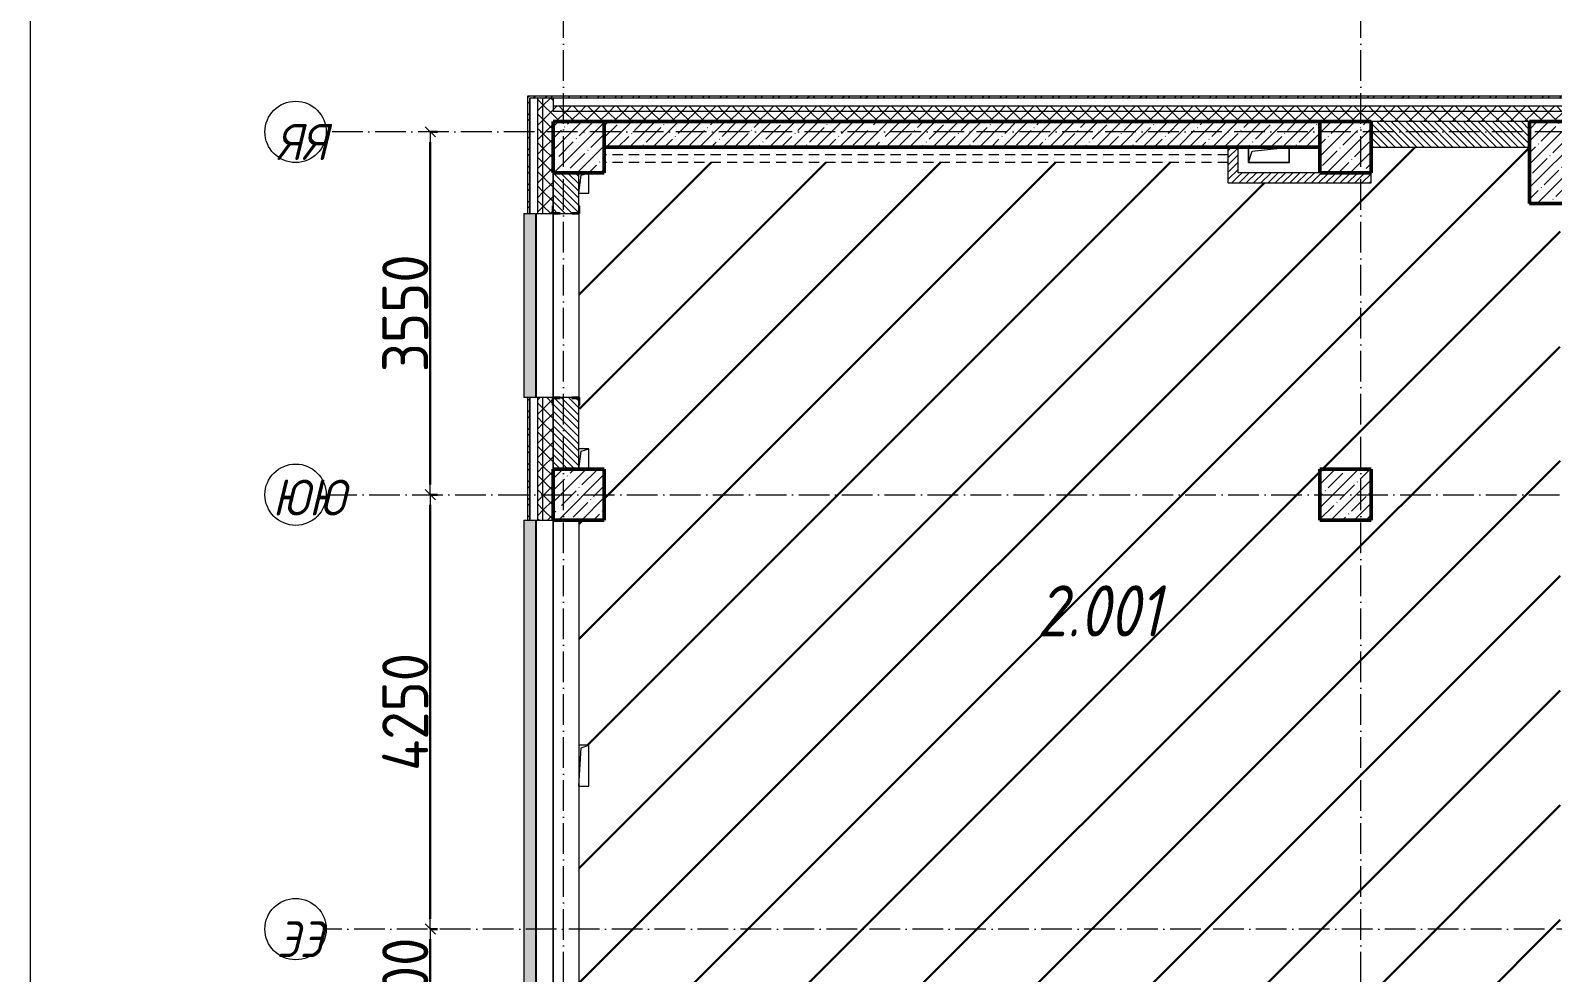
# Model space of a CAD drawing. Header units: millimetres. Extents: x -17017 to 628417, y -109036 to 199237.
# Drawn here: x 35697 to 50585, y 141070 to 150287 of the extents above; entities that cross this region are included whole.
import ezdxf

# ---------------------------------------------------------------- set-up
doc = ezdxf.new("R2010")
doc.units = ezdxf.units.MM
doc.linetypes.add('200_ШТРИХ_ш1п0_6_', pattern=[160, 100, -60])
doc.linetypes.add('50_200_ШТРИХ_1Т_ш5_п1_п1_', pattern=[700, 500, -100, 0, -100])
for name, color, linetype, lineweight in [('3) ЖБ 4м', 3, 'Continuous', 30), ('3.1) ЖБ окна 1.2 м', 102, 'Continuous', 30), ('A-____-____-DIMS', 7, 'Continuous', 9), ('A-DETL-____-OTLN-3', 7, '200_ШТРИХ_ш1п0_6_', 9), ('A-FLOR-____-OTLN', 7, 'Continuous', 9), ('A-GENM-____-MCUT', 7, 'Continuous', 25), ('A-GENM-____-OTLN', 7, 'Continuous', 9), ('A-GENM-____-OTLN-1', 7, 'Continuous', 25), ('A-GLAZ-____-OTLN', 7, 'Continuous', 9), ('A-WALL-____-MCUT', 7, 'Continuous', 13), ('A-WALL-____-MCUT-1', 7, 'Continuous', 9), ('A-WALL-____-MCUT-2', 7, 'Continuous', 50), ('A-WALL-____-OTLN', 7, 'Continuous', 9), ('A-WALL-____-PATT-1', 7, 'Continuous', 9), ('A-WALL-FNSH-MCUT-1', 7, 'Continuous', 9), ('S-COLS-____-MCUT', 7, 'Continuous', 50), ('S-COLS-____-OTLN', 7, 'Continuous', 9), ('S-GRID-____-IDEN', 7, 'Continuous', 9), ('S-GRID-____-OTLN-1', 7, '50_200_ШТРИХ_1Т_ш5_п1_п1_', 9), ('Марки помещений', 7, 'Continuous', 9), ('стяжа', 7, 'Continuous', 30)]:
    doc.layers.add(name, color=color, linetype=linetype, lineweight=lineweight)
doc.layers.add('A-GLAZ-____-OTLN-1', color=7, linetype='Continuous', lineweight=9, true_color=0xc0c0c0)
doc.styles.add('ISOCPEUR_I_2', font='isocpeui.ttf', dxfattribs={"width": 0.85, "height": 2.3})
doc.styles.add('ISOCPEUR_I_9', font='isocpeui.ttf', dxfattribs={"width": 0.9, "height": 250})
doc.styles.add('СПДС', font='isocpeur.ttf', dxfattribs={"width": 0.9})
doc.dimstyles.new('Размера А3', dxfattribs={"dimtxt": 200, "dimasz": 100, "dimexe": 70, "dimexo": 100, "dimgap": 20, "dimtad": 1, "dimdec": 0, "dimrnd": 10, "dimzin": 0, "dimdsep": 46, "dimtxsty": 'СПДС', "dimblk": 'ARROWHEAD_6', "dimcen": 1, "dimclrd": 256, "dimclre": 256, "dimclrt": 256, "dimazin": 0, "dimtfac": 1, "dimtdec": 0, "dimtmove": 2, "dimatfit": 3, "dimfxl": 1, "dimtolj": 1, "dimtzin": 0, "dimarcsym": 0})
pattern_1 = [(45, (43259.71, 63713.66), (-114.04925, 114.04925), []), (45, (43373.76, 63713.66), (-114.04925, 114.04925), [201.612, -40.322, 3.353, -36.97])]
pattern_2 = [(45, (43259.71, 63713.66), (-85.53659, 85.53659), []), (45, (43316.74, 63713.66), (-85.53659, 85.53659), [])]
pattern_3 = [(45, (43259.71, 63713.66), (-35.35534, 35.35534), [])]
pattern_4 = [(45, (43259.71, 63713.66), (-70.71068, 70.71068), []), (135, (43259.71, 63713.66), (-70.71068, -70.71068), [])]
pattern_5 = [(135, (43259.71, 63713.66), (-35.35534, -35.35534), [])]

# ---------------------------------------------------------------- blocks, each defined once
blk = doc.blocks.new('BSC_Колонна _Прямоугольная - 500х500-V27-АР1_План отверстий 2 этажа в осях 1-64_Ю-ЯЯ')
at = {"layer": 'S-COLS-____-OTLN'}
h = blk.add_hatch(dxfattribs=at)
h.set_pattern_fill('FP_36', color=256, style=0, pattern_type=2)
h.set_pattern_definition([(45, (2200, -85431.04), (-114.04925, 114.04925), []), (45, (2314.05, -85431.04), (-114.04925, 114.04925), [201.613, -40.323, 3.353, -36.97])])
h.paths.add_polyline_path([(-250, -250), (250, -250), (250, 250), (-250, 250), (-250, 46)], flags=0)
at = {"layer": 'S-COLS-____-MCUT'}
for p, q in [((250, 250), (-250, 250)), ((-250, 250), (-250, -250)), ((250, -250), (250, 250)), ((-250, -250), (250, -250))]:
    blk.add_line(p, q, dxfattribs=at)
blk = doc.blocks.new('BSC_Колонна _Прямоугольная - 500х500-V52-АР1_План отверстий 2 этажа в осях 1-64_Ю-ЯЯ')
at = {"layer": 'S-COLS-____-OTLN'}
h = blk.add_hatch(dxfattribs=at)
h.set_pattern_fill('FP_62', color=256, style=0, pattern_type=2)
h.set_pattern_definition([(45, (2200, -82031.04), (-114.04925, 114.04925), []), (45, (2314.05, -82031.04), (-114.04925, 114.04925), [201.613, -40.323, 3.353, -36.97])])
h.paths.add_polyline_path([(-250, -250), (250, -250), (250, 250), (-250, 250), (-250, 217)], flags=0)
at = {"layer": 'S-COLS-____-MCUT'}
for p, q in [((250, 250), (-250, 250)), ((-250, 250), (-250, -250)), ((250, -250), (250, 250)), ((-250, -250), (250, -250))]:
    blk.add_line(p, q, dxfattribs=at)
blk = doc.blocks.new('BSC_Колонна _Прямоугольная - 500х500-V56-АР1_План отверстий 2 этажа в осях 1-64_Ю-ЯЯ')
at = {"layer": 'S-COLS-____-OTLN'}
h = blk.add_hatch(dxfattribs=at)
h.set_pattern_fill('FP_67', color=256, style=0, pattern_type=2)
h.set_pattern_definition([(45, (-5300, -82031.04), (-114.04925, 114.04925), []), (45, (-5185.95, -82031.04), (-114.04925, 114.04925), [201.613, -40.323, 3.353, -36.97])])
h.paths.add_polyline_path([(-250, -250), (250, -250), (250, 250), (-250, 250)], flags=0)
at = {"layer": 'S-COLS-____-MCUT'}
for p, q in [((250, 250), (-250, 250)), ((-250, 250), (-250, -250)), ((250, -250), (250, 250)), ((-250, -250), (250, -250))]:
    blk.add_line(p, q, dxfattribs=at)
blk = doc.blocks.new('BSC_Колонна _Прямоугольная - 500х800-V91-АР1_План отверстий 2 этажа в осях 1-64_Ю-ЯЯ')
at = {"layer": 'S-COLS-____-OTLN'}
h = blk.add_hatch(dxfattribs=at)
h.set_pattern_fill('FP_104', color=256, style=0, pattern_type=2)
h.set_pattern_definition([(45, (-7350, -85281.04), (-114.04925, 114.04925), []), (45, (-7235.95, -85281.04), (-114.04925, 114.04925), [201.613, -40.323, 3.353, -36.97])])
h.paths.add_polyline_path([(-250, -400), (250, -400), (250, 400), (-250, 400)], flags=0)
at = {"layer": 'S-COLS-____-MCUT'}
for p, q in [((250, 400), (-250, 400)), ((-250, 400), (-250, -400)), ((250, -400), (250, 400)), ((-250, -400), (250, -400))]:
    blk.add_line(p, q, dxfattribs=at)
blk = doc.blocks.new('Фахверк_СКБ_Уголок - 250_2700-27497298-АР1_План отверстий 2 этажа в осях 1-64_Ю-ЯЯ')
at = {"layer": 'A-GENM-____-MCUT'}
for p, q in [((200, 181), (125, 181)), ((125, 181), (125, 106)), ((131, 106), (131, 175)), ((131, 175), (200, 175)), ((200, 175), (200, 181)), ((125, 106), (131, 106)), ((131, -6), (125, -6)), ((125, -6), (125, -81)), ((125, -81), (200, -81)), ((131, -75), (131, -6)), ((200, -75), (131, -75)), ((200, -81), (200, -75))]:
    blk.add_line(p, q, dxfattribs=at)
blk = doc.blocks.new('AR_Отверстие прямоугольное _в плите_ - AR_Отверстие прямоугольное _в плите_-30459225-АР1_План отверстий 2 этажа в осях 1-64_Ю-ЯЯ')
at = {"layer": 'A-GENM-____-OTLN'}
for p, q in [((-200, 75), (-200, -75)), ((-200, -75), (-163, 37)), ((-163, 37), (200, 75)), ((200, -75), (200, 75)), ((-200, -75), (200, -75))]:
    blk.add_line(p, q, dxfattribs=at)
blk = doc.blocks.new('AR_Отверстие прямоугольное _в плите_ - AR_Отверстие прямоугольное _в плите_-30510733-АР1_План отверстий 2 этажа в осях 1-64_Ю-ЯЯ')
at = {"layer": 'A-GENM-____-OTLN'}
for p, q in [((-50, -100), (-25, 75)), ((-25, 75), (50, 100)), ((50, -100), (50, 100)), ((-50, -100), (50, -100))]:
    blk.add_line(p, q, dxfattribs=at)
blk = doc.blocks.new('AR_Отверстие прямоугольное _в плите_ - AR_Отверстие прямоугольное _в плите_-30510902-АР1_План отверстий 2 этажа в осях 1-64_Ю-ЯЯ')
at = {"layer": 'A-GENM-____-OTLN'}
for p, q in [((50, 200), (-50, 200)), ((-50, -200), (-25, 175)), ((-25, 175), (50, 200)), ((50, -200), (50, 200)), ((-50, -200), (50, -200))]:
    blk.add_line(p, q, dxfattribs=at)
blk = doc.blocks.new('AR_Отверстие прямоугольное _в плите_ - AR_Отверстие прямоугольное _в плите_-V177-АР1_План отверстий 2 этажа в осях 1-64_Ю-ЯЯ')
at = {"layer": 'A-GENM-____-OTLN'}
for p, q in [((50, 100), (-50, 100)), ((-50, -100), (-25, 75)), ((-25, 75), (50, 100)), ((50, -100), (50, 100))]:
    blk.add_line(p, q, dxfattribs=at)
blk = doc.blocks.new('Отлив_СКБ - Отлив витража_120_НВФ-31885689-АР1_План отверстий 2 этажа в осях 1-64_Ю-ЯЯ')
at = {"layer": 'A-GLAZ-____-OTLN-1'}
for points in [[(1800, 2), (1800, 120), (0, 120), (0, 2), (737, 2)], [(1800, 0), (1800, 2), (0, 2), (0, 0), (737, 0)]]:
    blk.add_hatch(color=256, dxfattribs=at).paths.add_polyline_path(points, flags=0)
at = {"layer": 'A-GLAZ-____-OTLN'}
for p, q in [((0, 83), (0, 120)), ((1800, 120), (0, 120)), ((0, 2), (1800, 2)), ((1800, 120), (1800, 83)), ((1800, 0), (0, 0))]:
    blk.add_line(p, q, dxfattribs=at)
blk = doc.blocks.new('Отлив_СКБ - Отлив витража_120_НВФ-31886035-АР1_План отверстий 2 этажа в осях 1-64_Ю-ЯЯ')
at = {"layer": 'A-GLAZ-____-OTLN-1'}
for points in [[(0, 83), (0, 2), (4800, 2), (4800, 120), (0, 120)], [(0, 0), (4800, 0), (4800, 2), (0, 2)]]:
    blk.add_hatch(color=256, dxfattribs=at).paths.add_polyline_path(points, flags=0)
at = {"layer": 'A-GLAZ-____-OTLN'}
for p, q in [((0, 83), (0, 120)), ((4800, 120), (0, 120)), ((0, 2), (4800, 2)), ((4800, 120), (4800, 83)), ((4800, 0), (0, 0))]:
    blk.add_line(p, q, dxfattribs=at)
blk = doc.blocks.new('Ось сетки - Круг_Ø6_00__ISO-2_5_0_9K_-25732049-АР1_План отверстий 2 этажа в осях 1-64_Ю-ЯЯ')
at = {"layer": 'S-GRID-____-IDEN'}
blk.add_circle((0, 0), 3, dxfattribs=at)
blk = doc.blocks.new('ARROWHEAD_6')
at = {"color": 0, "linetype": 'Continuous'}
for p, q in [((0, 0), (-1, 0)), ((-0.5, -0.5), (0.5, 0.5))]:
    blk.add_line(p, q, dxfattribs=at)
blk = doc.blocks.new('*D2751')
at = {"layer": 'A-____-____-DIMS', "lineweight": -2, "transparency": 16777216}
for p, q in [((-19249, 536797), (-19173, 536797)), ((-19243, 535697), (-19243, 536697)), ((-19249, 535597), (-19173, 535597))]:
    blk.add_line(p, q, dxfattribs=at)
at = {"layer": 'Defpoints', "color": 0, "transparency": 16777216}
for p in [(-19349, 536797), (-19243, 536797), (-19349, 535597)]:
    blk.add_point(p, dxfattribs=at)
at = {"layer": 'A-____-____-DIMS', "lineweight": -2, "transparency": 16777216, "xscale": 100, "yscale": 100, "zscale": 100}
for p, rotation in [((-19243, 536797), 90), ((-19243, 535597), 270)]:
    blk.add_blockref('ARROWHEAD_6', p, dxfattribs=dict(at, rotation=rotation))
at = {"layer": 'A-____-____-DIMS', "transparency": 16777216, "insert": (-19488, 536197), "char_height": 450, "width": 2.3, "attachment_point": 5, "rotation": 90, "style": 'СПДС'}
blk.add_mtext('\\A1;1200', dxfattribs=at)
blk = doc.blocks.new('*D2752')
at = {"layer": 'A-____-____-DIMS', "lineweight": -2, "transparency": 16777216}
for p, q in [((-19249, 541047), (-19173, 541047)), ((-19243, 536897), (-19243, 540947)), ((-19249, 536797), (-19173, 536797))]:
    blk.add_line(p, q, dxfattribs=at)
at = {"layer": 'Defpoints', "color": 0, "transparency": 16777216}
for p in [(-19349, 541047), (-19243, 541047), (-19349, 536797)]:
    blk.add_point(p, dxfattribs=at)
at = {"layer": 'A-____-____-DIMS', "lineweight": -2, "transparency": 16777216, "xscale": 100, "yscale": 100, "zscale": 100}
for p, rotation in [((-19243, 541047), 90), ((-19243, 536797), 270)]:
    blk.add_blockref('ARROWHEAD_6', p, dxfattribs=dict(at, rotation=rotation))
at = {"layer": 'A-____-____-DIMS', "transparency": 16777216, "insert": (-19488, 538922), "char_height": 450, "width": 2.56, "attachment_point": 5, "rotation": 90, "style": 'СПДС'}
blk.add_mtext('\\A1;4250', dxfattribs=at)
blk = doc.blocks.new('*D2753')
at = {"layer": 'A-____-____-DIMS', "lineweight": -2, "transparency": 16777216}
for p, q in [((-19249, 544597), (-19173, 544597)), ((-19243, 541147), (-19243, 544497)), ((-19249, 541047), (-19173, 541047))]:
    blk.add_line(p, q, dxfattribs=at)
at = {"layer": 'Defpoints', "color": 0, "transparency": 16777216}
for p in [(-19349, 544597), (-19243, 544597), (-19349, 541047)]:
    blk.add_point(p, dxfattribs=at)
at = {"layer": 'A-____-____-DIMS', "lineweight": -2, "transparency": 16777216, "xscale": 100, "yscale": 100, "zscale": 100}
for p, rotation in [((-19243, 544597), 90), ((-19243, 541047), 270)]:
    blk.add_blockref('ARROWHEAD_6', p, dxfattribs=dict(at, rotation=rotation))
at = {"layer": 'A-____-____-DIMS', "transparency": 16777216, "insert": (-19488, 542822), "char_height": 450, "width": 2.49, "attachment_point": 5, "rotation": 90, "style": 'СПДС'}
blk.add_mtext('\\A1;3550', dxfattribs=at)
blk = doc.blocks.new('2этаж')
at = {"layer": 'S-GRID-____-OTLN-1', "color": 251, "ltscale": 0.6, "true_color": 0x636466}
for p, q in [((-17941.7, 511907.5), (-17941.7, 549908.8)), ((-10141.7, 511907.5), (-10141.7, 549908.8)), ((88482.7, 544597), (-20260.4, 544597)), ((-20260.4, 541047), (88482.7, 541047)), ((31562.9, 536797), (-20260.4, 536797))]:
    blk.add_line(p, q, dxfattribs=at)
at = {"layer": 'S-GRID-____-IDEN', "xscale": 99.99999999999993, "yscale": 99.99999999999993, "zscale": 99.99999999999993}
for p, rotation in [((-20560.4, 544597), 89.9999999999998), ((-20560.4, 541047), 269.9999999999995), ((-20560.4, 536797), 89.9999999999998)]:
    blk.add_blockref('Ось сетки - Круг_Ø6_00__ISO-2_5_0_9K_-25732049-АР1_План отверстий 2 этажа в осях 1-64_Ю-ЯЯ', p, dxfattribs=dict(at, rotation=rotation))
at = {"layer": 'S-GRID-____-IDEN', "char_height": 350, "attachment_point": 1, "style": 'ISOCPEUR_I_9'}
for s, insert, width in [('ЯЯ', (-20745.5, 544673.1), 447.342), ('ЮЮ', (-20786.2, 541193.6), 533.924), ('ЭЭ', (-20745.5, 536873.1), 447.342)]:
    blk.add_mtext(s, dxfattribs=dict(at, insert=insert, width=width))
at = {"layer": 'A-____-____-DIMS'}
for base, p1, p2, picture, middle in [((-19243.1, 544597), (-19349.1, 541047), (-19349.1, 544597), '*D2753', (-19488.1, 542822)), ((-19243.1, 541047), (-19349.1, 536797), (-19349.1, 541047), '*D2752', (-19488.1, 538922)), ((-19243.1, 536797), (-19349.1, 535597), (-19349.1, 536797), '*D2751', (-19488.1, 536197))]:
    dim = blk.add_linear_dim(base=base, p1=p1, p2=p2, angle=90, dimstyle='Размера А3', override={"dimtxt": 450}, dxfattribs=at)
    dim.commit()
    dim.dimension.update_dxf_attribs({"geometry": picture, "text_midpoint": middle})

msp = doc.modelspace()

# ---------------------------------------------------------------- hatches: boundary and pattern name
at = {"layer": 'A-WALL-____-PATT-1'}
h = msp.add_hatch(dxfattribs=at)
h.set_pattern_fill('FP_3', color=256, style=0, pattern_type=2)
h.set_pattern_definition(pattern_2)
h.paths.add_polyline_path([(40560, 136575), (40580, 136575), (40580, 137695), (40560, 137695), (40560, 137082)], flags=0)
h.paths.add_polyline_path([(40580, 139495), (40580, 140695), (40560, 140695), (40560, 139495)], flags=0)
h.paths.add_polyline_path([(40580, 145495), (40580, 146695), (40560, 146695), (40560, 145495)], flags=0)
h.paths.add_polyline_path([(40580, 148495), (40580, 149645), (40560, 149645), (40560, 148495)], flags=0)
h = msp.add_hatch(dxfattribs=at)
h.set_pattern_fill('FP_3', color=256, style=0, pattern_type=2)
h.set_pattern_definition(pattern_2)
h.paths.add_polyline_path([(67127, 149625), (67127, 149645), (63390, 149645), (63390, 149625), (67106, 149625)], flags=0)
h.paths.add_polyline_path([(53890, 149625), (53890, 149645), (40580, 149645), (40580, 149625), (53850, 149625)], flags=0)
h = msp.add_hatch(dxfattribs=at)
h.set_pattern_fill('FP_1', color=256, style=0, pattern_type=2)
h.set_pattern_definition(pattern_4)
h.paths.add_polyline_path([(40710, 136745), (40710, 137695), (40660, 137695), (40660, 136745)], flags=0)
h.paths.add_polyline_path([(40710, 139495), (40710, 140695), (40660, 140695), (40660, 139495)], flags=0)
h.paths.add_polyline_path([(40710, 145495), (40710, 146695), (40660, 146695), (40660, 145495)], flags=0)
h.paths.add_polyline_path([(40710, 148495), (40710, 149625), (40660, 149625), (40660, 148495)], flags=0)
h = msp.add_hatch(dxfattribs=at)
h.set_pattern_fill('FP_1', color=256, style=0, pattern_type=2)
h.set_pattern_definition(pattern_4)
h.paths.add_polyline_path([(40810, 136745), (40810, 137620), (40804, 137620), (40804, 137695), (40710, 137695), (40710, 136745)], flags=0)
h.paths.add_polyline_path([(40804, 139495), (40804, 139570), (40810, 139570), (40810, 140620), (40804, 140620), (40804, 140695), (40710, 140695), (40710, 139495)], flags=0)
h.paths.add_polyline_path([(40710, 145495), (40810, 145495), (40810, 146620), (40804, 146620), (40804, 146695), (40710, 146695), (40710, 145962)], flags=0)
h.paths.add_polyline_path([(40804, 148495), (40804, 148570), (40810, 148570), (40810, 149625), (40710, 149625), (40710, 148495)], flags=0)
h = msp.add_hatch(dxfattribs=at)
h.set_pattern_fill('FP_1', color=256, style=0, pattern_type=2)
h.set_pattern_definition(pattern_4)
h.paths.add_polyline_path([(63390, 149495), (66960, 149495), (66960, 149545), (63390, 149545)], flags=0)
h.paths.add_polyline_path([(53850, 149495), (53890, 149495), (53890, 149545), (40810, 149545), (40810, 149495), (50315, 149495)], flags=0)
h = msp.add_hatch(dxfattribs=at)
h.set_pattern_fill('FP_1', color=256, style=0, pattern_type=2)
h.set_pattern_definition(pattern_4)
h.paths.add_polyline_path([(66260, 149395), (66960, 149395), (66960, 149495), (63390, 149495), (63390, 149401), (63465, 149401), (63465, 149395), (66222, 149395)], flags=0)
h.paths.add_polyline_path([(53160, 149395), (53815, 149395), (53815, 149401), (53890, 149401), (53890, 149495), (40810, 149495), (40810, 149395), (52660, 149395)], flags=0)
h = msp.add_hatch(dxfattribs=at)
h.set_pattern_fill('FP_13', color=256, style=0, pattern_type=2)
h.set_pattern_definition(pattern_1)
h.paths.add_polyline_path([(47510, 149145), (48310, 149145), (48310, 149395), (41310, 149395), (41310, 149145), (47410, 149145)], flags=0)
h = msp.add_hatch(dxfattribs=at)
h.set_pattern_fill('FP_6', color=256, style=0, pattern_type=2)
h.set_pattern_definition(pattern_5)
h.paths.add_polyline_path([(48810, 149145), (50360, 149145), (50360, 149395), (48810, 149395)], flags=0)
h = msp.add_hatch(dxfattribs=at)
h.set_pattern_fill('FP_5', color=256, style=0, pattern_type=2)
h.set_pattern_definition(pattern_3)
h.paths.add_polyline_path([(47510, 148795), (47510, 149145), (47410, 149145), (47410, 148795)], flags=0)
h = msp.add_hatch(dxfattribs=at)
h.set_pattern_fill('FP_6', color=256, style=0, pattern_type=2)
h.set_pattern_definition(pattern_5)
h.paths.add_polyline_path([(41060, 145995), (41060, 146689), (40991, 146689), (40991, 146695), (40879, 146695), (40879, 146689), (40810, 146689), (40810, 145995)], flags=0)
h.paths.add_polyline_path([(40991, 148495), (40991, 148501), (41060, 148501), (41060, 148895), (40810, 148895), (40810, 148501), (40879, 148501), (40879, 148495)], flags=0)
h = msp.add_hatch(dxfattribs=at)
h.set_pattern_fill('FP_5', color=256, style=0, pattern_type=2)
h.set_pattern_definition(pattern_3)
h.paths.add_polyline_path([(48810, 148795), (48810, 148895), (47510, 148895), (47510, 148795)], flags=0)
at = {"layer": 'S-COLS-____-OTLN'}
h = msp.add_hatch(dxfattribs=at)
h.set_pattern_fill('FP_13', color=256, style=0, pattern_type=2)
h.set_pattern_definition(pattern_1)
h.paths.add_polyline_path([(48810, 148895), (48810, 149395), (48310, 149395), (48310, 148895)], flags=0)
at = {"layer": 'стяжа'}
h = msp.add_hatch(dxfattribs=at)
h.set_pattern_fill('ANSI31', color=5, scale=250)
h.paths.add_polyline_path([(50660, 146295), (50660, 146495), (50660, 146720), (50654, 146720), (50654, 146795), (50660, 148595), (50360, 148595), (50360, 149145), (48810, 149145), (48810, 148895), (48810, 148795), (48316, 148795), (47410, 148795), (47410, 148995), (41310, 148995), (41310, 148895), (41160, 148895), (41160, 148695), (41060, 148695), (41060, 148570), (41066, 148570), (41066, 148495), (41060, 146695), (41066, 146695), (41066, 146620), (41062, 146195), (41160, 146195), (41160, 145995), (41310, 145995), (41310, 145495), (41060, 145495), (41060, 143295), (41160, 143295), (41160, 142895), (41060, 142895), (41060, 140695), (41066, 140695), (41066, 140545), (41310, 140545), (43510, 140545), (43510, 140945), (45910, 140945), (45910, 140545), (48310, 140545), (48810, 140545), (49310, 140545), (50210, 140545), (50510, 140545), (50510, 140551), (50660, 140551), (50660, 140645), (50660, 140845)])
h.paths.add_polyline_path([(48810, 145495), (48310, 145495), (48310, 145995), (48810, 145995)], flags=16)
h.paths.add_polyline_path([(48010, 135945), (48010, 136045), (48010, 136095), (48010, 136545), (48010, 140345), (44885, 140345), (44885, 140339), (44810, 140339), (41310, 140345), (41310, 140545), (40810, 140545), (40810, 140045), (40810, 139501), (40879, 139501), (40991, 139495), (40991, 139501), (41060, 139501), (41060, 139570), (41066, 139570), (41066, 139495), (41060, 137695), (41066, 137695), (41066, 137595), (41160, 137595), (41160, 137245), (41310, 137245), (41310, 136745), (41060, 136745), (41060, 136570), (41066, 136570), (41066, 136495), (41060, 134695), (41066, 134695), (41066, 134620), (41060, 133570), (41066, 133570), (41066, 133495), (41060, 131695), (41066, 131695), (41066, 131620), (41060, 131395), (41310, 131395), (46950, 131395), (47150, 131395), (48310, 131395), (48610, 131395), (48610, 131520), (48604, 131520), (48604, 131595), (48679, 131595), (48810, 131595), (48810, 132145), (48610, 132145), (48610, 132995), (48610, 133295), (48604, 133295), (48604, 133370), (48610, 133620), (48604, 133620), (48604, 133695), (48609, 135420), (48604, 135420), (48604, 135489), (48604, 135495), (48604, 135570), (48606, 135945)])
h.paths.add_polyline_path([(41160, 139845), (41060, 139845), (41060, 140011), (41160, 140045)], flags=16)

# ---------------------------------------------------------------- linework, layer by layer
at = {"color": 1, "lineweight": 0}
msp.add_lwpolyline([(35697, 156516), (148933, 156516), (148933, 57688), (35697, 57688)], close=True, dxfattribs=at)
at = {"layer": '3) ЖБ 4м'}
msp.add_lwpolyline([(50660, 148595), (50360, 148595), (50360, 149145)], dxfattribs=at)
at = {"layer": 'A-DETL-____-OTLN-3'}
for p, q in [((47410, 149070), (41310, 149070)), ((47410, 148995), (41310, 148995))]:
    msp.add_line(p, q, dxfattribs=at)
at = {"layer": 'A-FLOR-____-OTLN'}
for p, q in [((47610, 148995), (47610, 149145)), ((48010, 149145), (48010, 148995)), ((48010, 148995), (47610, 148995))]:
    msp.add_line(p, q, dxfattribs=at)
at = {"layer": 'A-WALL-____-MCUT'}
for p, q in [((53890, 149625), (40580, 149625)), ((40580, 149625), (40580, 148495)), ((40580, 148495), (40580, 149625)), ((50360, 149395), (48310, 149395)), ((48810, 149395), (48810, 149145)), ((48810, 149145), (50360, 149145)), ((41060, 148570), (41060, 148895)), ((40580, 148495), (40804, 148495)), ((40879, 148495), (40991, 148495)), ((40804, 146695), (40580, 146695)), ((40580, 146695), (40580, 145495)), ((40580, 145495), (40580, 146695)), ((40991, 146695), (40879, 146695)), ((41060, 145995), (41060, 146620)), ((40580, 145495), (40810, 145495))]:
    msp.add_line(p, q, dxfattribs=at)
at = {"layer": 'A-WALL-____-MCUT-1'}
for p, q in [((40660, 148495), (40660, 149625)), ((40710, 148495), (40710, 149625)), ((40810, 149625), (40810, 149495)), ((53890, 149545), (40810, 149545)), ((53890, 149495), (40810, 149495)), ((40810, 148895), (40810, 148570)), ((40810, 148570), (40810, 148895)), ((40660, 145495), (40660, 146695)), ((40710, 145495), (40710, 146695)), ((40810, 146620), (40810, 145995)), ((40810, 145995), (40810, 146620))]:
    msp.add_line(p, q, dxfattribs=at)
at = {"layer": 'A-WALL-____-MCUT-2'}
for p, q in [((48310, 149395), (41310, 149395)), ((48310, 149145), (48310, 149395)), ((41310, 149145), (48310, 149145))]:
    msp.add_line(p, q, dxfattribs=at)
at = {"layer": 'A-WALL-____-OTLN'}
for p, q in [((40810, 146695), (40810, 148495)), ((40810, 148495), (40810, 146695)), ((41060, 148495), (41060, 146695)), ((40810, 140695), (40810, 145495)), ((40810, 145495), (40810, 140695)), ((41060, 145495), (41060, 140695))]:
    msp.add_line(p, q, dxfattribs=at)
at = {"layer": 'A-WALL-FNSH-MCUT-1'}
for p, q in [((53890, 149645), (40560, 149645)), ((40560, 149645), (40560, 148495)), ((47410, 149145), (47410, 148795)), ((47510, 148895), (47510, 149145)), ((48810, 148895), (47510, 148895)), ((48810, 148795), (48810, 148895)), ((47410, 148795), (48810, 148795)), ((40560, 148495), (40580, 148495)), ((40560, 146695), (40560, 145495)), ((40580, 146695), (40560, 146695)), ((40560, 145495), (40580, 145495))]:
    msp.add_line(p, q, dxfattribs=at)
at = {"layer": 'S-COLS-____-MCUT'}
for p, q in [((48810, 149395), (48310, 149395)), ((48310, 149395), (48310, 148895)), ((48810, 148895), (48810, 149395)), ((48310, 148895), (48810, 148895))]:
    msp.add_line(p, q, dxfattribs=at)

# ---------------------------------------------------------------- block references
at = {"layer": '3.1) ЖБ окна 1.2 м'}
msp.add_blockref('2этаж', (58851, -395302), dxfattribs=at)
at = {"layer": 'A-GENM-____-OTLN'}
for name, p in [('AR_Отверстие прямоугольное _в плите_ - AR_Отверстие прямоугольное _в плите_-30459225-АР1_План отверстий 2 этажа в осях 1-64_Ю-ЯЯ', (47810, 149070)), ('AR_Отверстие прямоугольное _в плите_ - AR_Отверстие прямоугольное _в плите_-30510733-АР1_План отверстий 2 этажа в осях 1-64_Ю-ЯЯ', (41110, 148795)), ('AR_Отверстие прямоугольное _в плите_ - AR_Отверстие прямоугольное _в плите_-V177-АР1_План отверстий 2 этажа в осях 1-64_Ю-ЯЯ', (41110, 146095)), ('AR_Отверстие прямоугольное _в плите_ - AR_Отверстие прямоугольное _в плите_-30510902-АР1_План отверстий 2 этажа в осях 1-64_Ю-ЯЯ', (41110, 143095))]:
    msp.add_blockref(name, p, dxfattribs=at)
at = {"layer": 'A-GENM-____-OTLN-1'}
for p, rotation in [((40985, 148370), 89.99999999999991), ((40885, 146820), 269.9999999999999)]:
    msp.add_blockref('Фахверк_СКБ_Уголок - 250_2700-27497298-АР1_План отверстий 2 этажа в осях 1-64_Ю-ЯЯ', p, dxfattribs=dict(at, rotation=rotation))
at = {"layer": 'A-GLAZ-____-OTLN', "rotation": 90}
for name, p in [('Отлив_СКБ - Отлив витража_120_НВФ-31885689-АР1_План отверстий 2 этажа в осях 1-64_Ю-ЯЯ', (40643, 146695)), ('Отлив_СКБ - Отлив витража_120_НВФ-31886035-АР1_План отверстий 2 этажа в осях 1-64_Ю-ЯЯ', (40643, 140695))]:
    msp.add_blockref(name, p, dxfattribs=at)
at = {"layer": 'S-COLS-____-OTLN'}
for name, p in [('BSC_Колонна _Прямоугольная - 500х500-V27-АР1_План отверстий 2 этажа в осях 1-64_Ю-ЯЯ', (41060, 149145)), ('BSC_Колонна _Прямоугольная - 500х800-V91-АР1_План отверстий 2 этажа в осях 1-64_Ю-ЯЯ', (50610, 148995)), ('BSC_Колонна _Прямоугольная - 500х500-V52-АР1_План отверстий 2 этажа в осях 1-64_Ю-ЯЯ', (41060, 145745)), ('BSC_Колонна _Прямоугольная - 500х500-V56-АР1_План отверстий 2 этажа в осях 1-64_Ю-ЯЯ', (48560, 145745))]:
    msp.add_blockref(name, p, dxfattribs=at)

# ---------------------------------------------------------------- texts
at = {"layer": 'Марки помещений', "insert": (45543, 144858), "char_height": 500, "width": 737.55, "attachment_point": 1, "style": 'ISOCPEUR_I_2'}
msp.add_mtext('2.001', dxfattribs=at)

doc.saveas('drawing.dxf')
